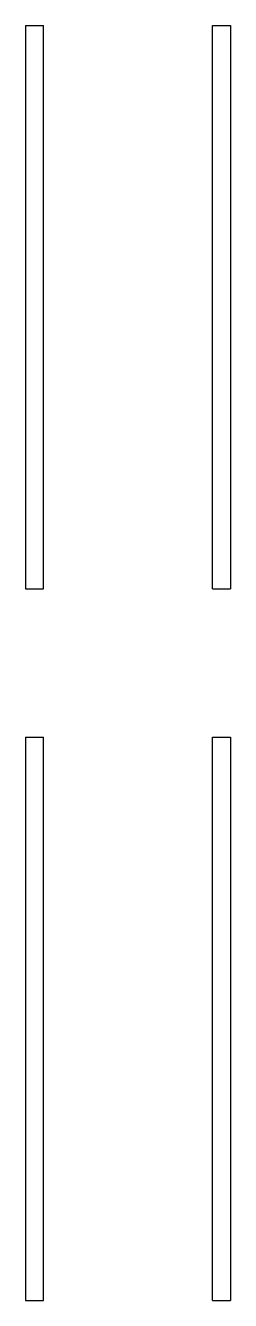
# Model space of a CAD drawing. Extents: x -345 to 345, y -2150 to 2150.
import ezdxf

# ---------------------------------------------------------------- set-up
doc = ezdxf.new("R2010")
doc.units = 0
doc.header["$MEASUREMENT"] = 0
doc.linetypes.add('LTYPE_1', pattern=[43.75, 0, -43.75])
doc.layers.add('01', color=7, linetype='CONTINUOUS')
doc.layers.add('KASETA', color=1, linetype='LTYPE_1')

msp = doc.modelspace()

# ---------------------------------------------------------------- linework, layer by layer
at = {"layer": '01', "color": 7, "linetype": 'Continuous'}
for p, q in [((-345, 2150), (-285, 2150)), ((285, 2150), (345, 2150)), ((-345, 250), (-285, 250)), ((285, 250), (345, 250)), ((-345, -250), (-285, -250)), ((285, -250), (345, -250)), ((-345, -2150), (-285, -2150)), ((285, -2150), (345, -2150))]:
    msp.add_line(p, q, dxfattribs=at)
at = {"layer": 'KASETA', "color": 40, "linetype": 'Continuous'}
for p, q in [((-345, 2150), (-345, 250)), ((-285, 250), (-285, 2150)), ((285, 250), (285, 2150)), ((345, 2150), (345, 250)), ((-345, -250), (-345, -2150)), ((-285, -2150), (-285, -250)), ((285, -2150), (285, -250)), ((345, -250), (345, -2150))]:
    msp.add_line(p, q, dxfattribs=at)

doc.saveas('drawing.dxf')
